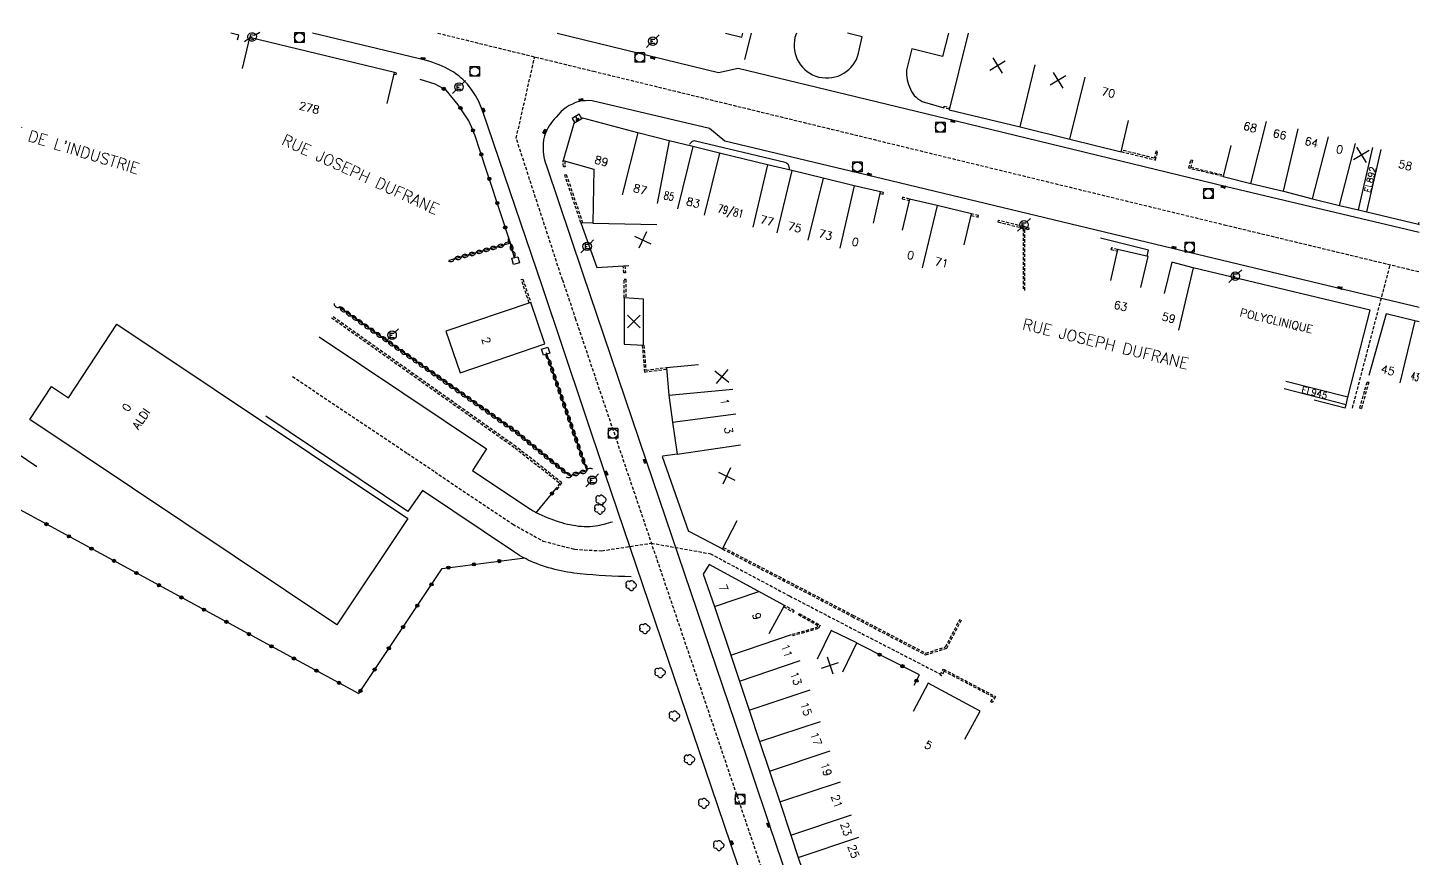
# Model space of a CAD drawing. Header units: millimetres. Extents: x 115000 to 116001, y 121000 to 122001.
# Drawn here: x 115782.7 to 116000.8, y 121871.1 to 122000.8 of the extents above; entities that cross this region are included whole.
import ezdxf
from ezdxf.enums import TextEntityAlignment as Align

# ---------------------------------------------------------------- set-up
doc = ezdxf.new("R2010")
doc.units = ezdxf.units.MM
doc.linetypes.add('DASHED', pattern=[0.75, 0.5, -0.25])
doc.layers.get('0').update_dxf_attribs({"linetype": 'CONTINUOUS'})
for name, color, linetype in [('W0001', 6, 'DASHED'), ('W0008', 7, 'CONTINUOUS'), ('W0100', 7, 'CONTINUOUS'), ('W0112', 1, 'DASHED'), ('W0300', 7, 'CONTINUOUS'), ('W0310', 3, 'CONTINUOUS'), ('W0322', 7, 'CONTINUOUS'), ('W0334', 7, 'CONTINUOUS'), ('W0400', 7, 'CONTINUOUS'), ('W0420', 7, 'CONTINUOUS'), ('W0471', 7, 'CONTINUOUS'), ('W0984', 7, 'CONTINUOUS'), ('W0989', 7, 'CONTINUOUS'), ('W0991', 7, 'CONTINUOUS'), ('W1102', 7, 'CONTINUOUS')]:
    doc.layers.add(name, color=color, linetype=linetype)
doc.styles.get("Standard").update_dxf_attribs({"font": 'romans.shx', "width": 0.85})

# ---------------------------------------------------------------- blocks, each defined once
blk = doc.blocks.new('T300')
for p, q in [((-0.8, 0.51), (-0.86, 0.34)), ((-0.86, 0.34), (-0.86, 0.17)), ((-0.86, 0.17), (-0.74, 0.06)), ((-0.69, 0.63), (-0.8, 0.51)), ((-0.8, -0.06), (-0.74, 0.06)), ((-0.74, 0.06), (-0.69, 0.11)), ((-0.57, 0.69), (-0.69, 0.63)), ((-0.46, 0.69), (-0.57, 0.69)), ((-0.29, 0.63), (-0.46, 0.69)), ((-0.29, 0.63), (-0.17, 0.74)), ((-0.23, 0.57), (-0.29, 0.63)), ((-0.17, 0.74), (-0.06, 0.8)), ((-0.06, 0.8), (0.06, 0.8)), ((0.06, 0.8), (0.23, 0.74)), ((0.23, 0.74), (0.34, 0.63)), ((0.34, 0.63), (0.4, 0.51)), ((0.46, 0.46), (0.34, 0.46)), ((0.4, 0.51), (0.4, 0.46)), ((0.57, 0.4), (0.46, 0.46)), ((0.57, 0.4), (0.69, 0.29)), ((0.69, 0.29), (0.74, 0.17)), ((0.74, 0.06), (0.69, -0.17)), ((0.74, 0.17), (0.74, 0.06)), ((-0.8, -0.17), (-0.8, -0.06)), ((-0.8, -0.23), (-0.8, -0.17)), ((-0.74, -0.34), (-0.8, -0.23)), ((-0.69, -0.4), (-0.74, -0.34)), ((-0.51, -0.46), (-0.69, -0.4)), ((-0.4, -0.46), (-0.51, -0.46)), ((-0.4, -0.46), (-0.34, -0.46)), ((-0.34, -0.46), (-0.34, -0.4)), ((-0.34, -0.51), (-0.34, -0.46)), ((-0.29, -0.63), (-0.34, -0.51)), ((-0.17, -0.74), (-0.29, -0.63)), ((-0.06, -0.8), (-0.17, -0.74)), ((0.06, -0.8), (-0.06, -0.8)), ((0.17, -0.74), (0.06, -0.8)), ((0.23, -0.69), (0.17, -0.74)), ((0.29, -0.46), (0.23, -0.46)), ((0.29, -0.63), (0.23, -0.69)), ((0.46, -0.4), (0.29, -0.46)), ((0.34, -0.51), (0.29, -0.63)), ((0.34, -0.51), (0.34, -0.46)), ((0.57, -0.34), (0.46, -0.4)), ((0.63, -0.29), (0.57, -0.34)), ((0.69, -0.17), (0.63, -0.29))]:
    blk.add_line(p, q)
blk = doc.blocks.new('T400')
for p, q in [((-0.15, 0.3), (0.15, 0.3)), ((-0.15, -0.25), (-0.15, 0.3)), ((-0.15, 0.15), (0.15, 0.15)), ((-0.15, 0), (0.15, 0)), ((0.15, 0.3), (0.15, -0.25)), ((-0.15, -0.15), (0.15, -0.15)), ((-0.15, -0.25), (-0.15, -0.3)), ((-0.15, -0.3), (0.15, -0.3)), ((0.15, -0.3), (0.15, -0.25))]:
    blk.add_line(p, q)
blk = doc.blocks.new('T420')
for p, q in [((0.75, 0.75), (-0.75, 0.75)), ((-0.75, 0.75), (-0.75, -0.75)), ((0.75, 0.75), (0.75, -0.75)), ((0.75, -0.75), (-0.75, -0.75))]:
    blk.add_line(p, q)
blk.add_ellipse((0, 0), major_axis=(-0.53, 0.53), ratio=1, start_param=3.926991, end_param=10.210176)
blk = doc.blocks.new('T471')
for p, q in [((-0.333334, 0.333334), (-0.333334, -0.333334)), ((-0.333334, 0.333334), (0.333334, 0.333334)), ((-0.333334, 0), (0, 0)), ((0.500001, 0.500001), (1.000002, 1.000002)), ((-0.500001, -0.500001), (-1.000002, -1.000002)), ((-0.333334, -0.333334), (0.333334, -0.333334))]:
    blk.add_line(p, q)
blk.add_ellipse((0, 0), major_axis=(0.471405, 0.471405), ratio=1, start_param=5.4977871438, end_param=11.780972451)
blk = doc.blocks.new('t112o')
at = {"color": 0, "linetype": 'Continuous'}
for p, q in [((-0.5, 0.5), (0.5, 0.5)), ((-0.5, -0.5), (-0.5, 0.5)), ((0.5, 0.5), (0.5, -0.5)), ((0.5, -0.5), (-0.5, -0.5))]:
    blk.add_line(p, q, dxfattribs=at)
blk = doc.blocks.new('t991o')
at = {"color": 0, "linetype": 'Continuous'}
for p, q in [((-1, 1), (1, -1)), ((-1, -1), (1, 1))]:
    blk.add_line(p, q, dxfattribs=at)
blk = doc.blocks.new('t322o')
at = {"color": 0, "linetype": 'Continuous'}
for radius in [0.25, 0.15]:
    blk.add_circle((0, 0), radius, dxfattribs=at)
blk = doc.blocks.new('t310o')
at = {"color": 0, "linetype": 'Continuous'}
for centre, start, end in [((-0.5, 0.38), 216.8699, 323.1304), ((0.5, -0.37), 36.8699, 143.1303)]:
    blk.add_arc(centre, 0.625, start, end, dxfattribs=at)

msp = doc.modelspace()

# ---------------------------------------------------------------- linework, layer by layer
at = {"layer": 'W0001'}
for points in [[(115846.67, 122000), (115870.99, 121994.05), (115969.56, 121970.05), (116000, 121962.71)], [(115866.16, 121961.45), (115858.94, 121983.56), (115861.82, 121996.29)], [(115989.59, 121941.4), (115995.49, 121963.8)], [(115866.16, 121961.45), (115868.16, 121955.44), (115877.55, 121927.65), (115899.52, 121862.79), (115910.9, 121829.17), (115919.15, 121806.08), (115923.1, 121795.22), (115926.97, 121787.76)], [(115823.97, 121946.34), (115841.94, 121934.3), (115846.25, 121931.41), (115858.4, 121923.24), (115863.13, 121920.61), (115868.08, 121919.32), (115872.31, 121919.09), (115880.05, 121920.29), (115889.27, 121918.63), (115901.63, 121912.04), (115912.92, 121906.15), (115925.23, 121899.8)]]:
    msp.add_lwpolyline(points, dxfattribs=at)
at = {"layer": 'W0008', "flags": 128}
for points in [[(115587.28, 121549.33), (115624.23, 121567.79), (115642.45, 121576.79), (115645.64, 121578.49), (115646.06, 121576.75, -0.001962), (115650.12, 121558.48, -0.003583), (115652.23, 121548.45, -0.000001), (115655.3, 121533.37, -0.000001), (115657, 121525, -0.000046), (115660.51, 121507.68, -0.002211), (115660.58, 121507.32, -0.422754), (115660.47, 121507.16, 0.208548), (115660.18, 121506.97, 0.09945), (115660.05, 121506.66, 0.093579), (115660.05, 121506.31), (115662.61, 121490.88)], [(115863.03, 121960.33), (115853.72, 121987.76, 0.0872), (115851.61, 121991.64, 0.089), (115848.79, 121994.13, 0.0552), (115844.94, 121995.71), (115844.94, 121995.71), (115827.11, 122000)], [(116000, 121957.09), (115987.1, 121960.21), (115960.18, 121966.63), (115960.18, 121966.63), (115913.54, 121977.83), (115891.55, 121983.14), (115889.12, 121985.11), (115889.12, 121985.11), (115870.8, 121989.44, 0.0591), (115868.74, 121989.32, 0.1526), (115865.16, 121986.88, 0.1121), (115863.34, 121983.93, 0.1491), (115863.65, 121979.25), (115869.29, 121962.56)], [(115784.02, 121932.22), (115777.67, 121936.47), (115775.43, 121933.12), (115722.53, 121961.91), (115724.49, 121965.32), (115714.95, 121969.01, 0.0172), (115711.18, 121970.33, 0.007019), (115708.57, 121971.09)], [(115869.29, 121962.56), (115879.22, 121933.13), (115893.13, 121892.15), (115898.48, 121876.29), (115904.52, 121858.49), (115909.33, 121844.29, 0.0013), (115914.52, 121828.96, 0.0046), (115919.66, 121814.46), (115925.94, 121797.24), (115926.06, 121796.93, 0.1453), (115927.39, 121795.2, 0.2585), (115930.18, 121795.47, 0.1046), (115931.35, 121796.79), (115932.58, 121798.73), (115937.59, 121806.67)], [(115888.63, 121709.99, 0.0693), (115890.35, 121711.1, 0.0544), (115891.33, 121712.37), (115893.76, 121717.99), (115905.62, 121745.62), (115917.72, 121773.94), (115920.94, 121781.5, 0.0826), (115922, 121785.46, 0.0608), (115921.62, 121789.47), (115916.49, 121803.6, -0.001), (115912.46, 121814.71, -0.0025), (115908.02, 121827.22, -0.0029), (115902.91, 121842.17), (115892.41, 121873.4), (115872.85, 121931.13), (115863.03, 121960.33)], [(115828.13, 121952.55), (115854.3, 121935.04), (115852.11, 121931.66), (115860.74, 121925.86, 0.0589), (115864.35, 121924.06, 0.046), (115867.81, 121923.09, 0.0785), (115871.33, 121922.99, 0.0369), (115874, 121923.64)], [(115876.88, 121915.03, -0.021), (115868.94, 121915.5, -0.0795), (115861.15, 121917.47, -0.0395), (115858.51, 121918.97), (115844.31, 121928.51), (115842.03, 121925.22), (115819.81, 121940.12)]]:
    msp.add_lwpolyline(points, format="xyb", dxfattribs=at)
msp.add_lwpolyline([(115865.34, 122000), (115890.56, 121993.86), (115893.61, 121994.54), (115927.67, 121986.28), (115969.89, 121976.05), (116000, 121968.88)], dxfattribs=at)
at = {"layer": 'W0100', "flags": 128}
for points in [[(115838.76, 121988.98), (115839.94, 121993.84), (115817.29, 121999.33), (115817.29, 121999.33), (115816.11, 121994.47)], [(115929.52, 122000), (115926.56, 121988.02), (115937.68, 121985.33), (115945.43, 121983.43), (115953.43, 121981.47), (115953.43, 121981.47), (115954.62, 121986.33)], [(115914.76, 121970.31), (115915.87, 121975.19), (115911.75, 121976.13), (115906.88, 121977.34), (115901.99, 121978.51), (115898.21, 121979.41), (115890.69, 121981.25), (115886.54, 121982.27), (115882.85, 121983.19), (115877.92, 121984.44), (115869.32, 121986.71), (115869.32, 121986.71), (115867.94, 121985.87), (115866.28, 121980.11), (115866.28, 121980.11), (115871.08, 121978.73), (115870.93, 121970.29), (115869.05, 121970.33), (115871.54, 121963.37), (115876.53, 121963.7)], [(115869.19, 121986.63), (115868.77, 121987.32), (115867.66, 121986.67), (115867.66, 121986.67), (115868.08, 121985.96)], [(115970.59, 121982.45), (115969.37, 121977.6), (115973.7, 121976.51), (115978.8, 121975.3), (115983.36, 121974.12), (115987.58, 121973.04), (115990.51, 121972.36), (115991.83, 121972.06), (115999.92, 121970.13), (115999.92, 121970.13), (116000, 121970.11)], [(115928.92, 121966.89), (115930.08, 121971.76), (115924.68, 121973.05), (115920.37, 121974.07), (115920.37, 121974.07), (115919.21, 121969.2)], [(115956.54, 121960.23), (115957.66, 121965.1), (115952.88, 121966.19), (115952.88, 121966.19), (115951.77, 121961.32)], [(115983.61, 121942.67), (115988.45, 121941.44), (115988.58, 121941.92), (115988.87, 121943.09), (115992.34, 121956.7), (115964.71, 121963.3), (115961.35, 121964.18), (115961.35, 121964.18), (115960.18, 121959.32)], [(116000, 121954.89), (115999.32, 121955.05), (115994.85, 121956.1), (115994.85, 121956.1), (115992.16, 121946.47)], [(115887.39, 121948.15), (115882.41, 121947.68), (115882.8, 121943.41), (115883.35, 121939.18), (115884.09, 121934.19), (115881.83, 121933.87), (115881.74, 121933.83), (115885.83, 121922.1), (115885.92, 121922.13), (115891.16, 121919.39), (115893.48, 121923.82)], [(115898.47, 121906.17), (115900.86, 121910.56), (115889.09, 121916.97), (115888.17, 121915.41), (115889.9, 121910.36), (115892.47, 121902.78), (115893.84, 121898.71), (115895.35, 121894.18), (115896.94, 121889.29), (115898.5, 121884.65), (115900.1, 121879.85), (115901.84, 121874.63), (115903, 121871.15), (115904.16, 121867.66)], [(115909.94, 121900.19), (115912.15, 121904.68), (115908.16, 121906.65), (115905.95, 121902.16)], [(115929.05, 121889.63), (115931.4, 121894.04), (115923.28, 121898.38), (115920.93, 121893.96)]]:
    msp.add_lwpolyline(points, dxfattribs=at)
at = {"layer": 'W0100'}
msp.add_lwpolyline([(115868.21, 121986.99), (115868.63, 121986.29), (115868.73, 121986.67), (115868.24, 121986.39), (115868.63, 121986.29)], dxfattribs=at)
at = {"layer": 'W0100', "flags": 128}
for points in [[(115850.16, 121946.93), (115863.41, 121951.42), (115861.21, 121957.91), (115847.95, 121953.42)], [(115875.79, 121958.62), (115875.8, 121951.4), (115878.81, 121951.22), (115878.8, 121958.44)], [(115788.97, 121943.01), (115796.55, 121954.51), (115841.98, 121924.11), (115830.89, 121907.54), (115782.93, 121939.59), (115786.33, 121944.75)]]:
    msp.add_lwpolyline(points, close=True, dxfattribs=at)
at = {"layer": 'W0112'}
for points in [[(115839.88, 121993.6), (115840.16, 121993.52), (115840.23, 121993.76), (115839.94, 121993.84)], [(115926.58, 121988.13), (115925.73, 121988.32), (115925.78, 121988.57), (115926.64, 121988.37)], [(115866.54, 121980.04), (115866.56, 121979.11), (115866.31, 121979.1), (115866.28, 121980.11)], [(115953.43, 121981.48), (115958.82, 121980.16), (115959.15, 121981.49), (115958.9, 121981.55), (115958.64, 121980.46), (115953.49, 121981.72)], [(115969.37, 121977.6), (115964.02, 121978.88), (115964.34, 121980.21), (115964.58, 121980.15), (115964.32, 121979.06), (115969.43, 121977.83)], [(115869.05, 121970.33), (115866.52, 121977.84), (115866.76, 121977.92), (115869.32, 121970.32)], [(115915.81, 121974.94), (115916.25, 121974.83), (115916.31, 121975.07), (115915.87, 121975.19)], [(115920.37, 121974.07), (115919.29, 121974.36), (115919.22, 121974.12), (115920.31, 121973.82)], [(115930.02, 121971.51), (115931.1, 121971.25), (115931.16, 121971.49), (115930.08, 121971.76)], [(115938.41, 121959.78), (115938.38, 121969.46), (115939.04, 121969.28), (115939.1, 121969.52), (115938.13, 121969.78), (115934.25, 121970.73), (115934.19, 121970.49), (115938.07, 121969.54), (115938.13, 121969.52), (115938.16, 121959.78)], [(115952.88, 121966.19), (115951.92, 121966.43), (115951.86, 121966.19), (115952.83, 121965.94)], [(115875.92, 121963.66), (115876, 121962.54), (115875.75, 121962.52), (115875.67, 121963.64)], [(115860.97, 121957.83), (115859.73, 121961.48), (115859.96, 121961.56), (115861.21, 121957.91)], [(115875.79, 121958.62), (115875.81, 121961.53), (115876.06, 121961.52), (115876.04, 121958.6)], [(115830.1, 121955.52), (115858.75, 121935.18), (115865.73, 121929.67), (115865.15, 121928.81), (115865.35, 121928.67), (115866.07, 121929.73), (115858.9, 121935.38), (115830.25, 121955.72)], [(115878.64, 121951.23), (115878.96, 121947.03), (115882.42, 121947.49)], [(115878.81, 121951.22), (115878.89, 121951.22), (115879.19, 121947.31), (115882.4, 121947.74), (115882.41, 121947.68)], [(115891.16, 121919.39), (115911.42, 121908.81), (115922.9, 121902.82), (115926.19, 121903.86), (115928.5, 121908.29)], [(115891.28, 121919.61), (115911.54, 121909.03), (115922.92, 121903.09), (115926.01, 121904.07), (115928.28, 121908.41)], [(115900.74, 121910.34), (115902.25, 121909.49), (115902.37, 121909.7), (115900.86, 121910.56)], [(115902.05, 121906.04), (115905.95, 121907.14), (115906.07, 121907.36), (115903.04, 121909.06), (115903.16, 121909.28), (115906.41, 121907.45), (115906.12, 121906.93), (115902.11, 121905.8)]]:
    msp.add_lwpolyline(points, dxfattribs=at)
for points in [[(115990.73, 121941.37), (115991.89, 121945.51), (115992.13, 121945.44), (115990.97, 121941.3)], [(115925.17, 121899.69), (115925.68, 121900.59), (115933.82, 121896.31), (115933.29, 121895.38), (115933.07, 121895.5), (115933.48, 121896.21), (115925.78, 121900.26), (115925.39, 121899.56)]]:
    msp.add_lwpolyline(points, close=True, dxfattribs=at)
at = {"layer": 'W0310', "flags": 128}
msp.add_lwpolyline([(115858.69, 121964.82), (115858.02, 121967.19), (115858.02, 121967.19), (115848.4, 121964.45)], dxfattribs=at)
at = {"layer": 'W0310'}
msp.add_lwpolyline([(115863.61, 121950.09), (115869.97, 121931.57), (115867.26, 121930.82), (115858.83, 121937.74), (115831.23, 121957.2)], dxfattribs=at)
at = {"layer": 'W0322', "flags": 128}
for points in [[(115815.41, 121998.97), (115815.58, 121999.7), (115814.34, 122000)], [(115716.79, 121968.49), (115711.53, 121963.39), (115749.2, 121942.99), (115823.65, 121902.55), (115834.33, 121896.79), (115847.36, 121916.34), (115860.26, 121917.99)], [(115861.98, 121924.95), (115865.16, 121928.8)], [(115921.12, 121898.09), (115921.94, 121899.69), (115912.14, 121904.66)]]:
    msp.add_lwpolyline(points, dxfattribs=at)
msp.add_lwpolyline([(115858.02, 121967.19), (115853.01, 121982.51, 0.0426), (115851.51, 121986.27, 0.0541), (115847.97, 121991.09), (115846.3, 121992.04), (115843.92, 121992.74), (115843.92, 121992.74)], format="xyb", dxfattribs=at)
at = {"layer": 'W0334', "flags": 128}
for points in [[(115891.64, 122000), (115894.18, 121999.37), (115894.33, 122000, -0.0935)], [(115902.7, 122000), (115902.49, 121999.34, 0.9987), (115912.43, 121996.87), (115912.98, 121999.44), (115910.68, 122000)], [(115926.46, 122000), (115925.56, 121996.35), (115920.74, 121997.57), (115919.99, 121994.61, 0.1618), (115920.39, 121991.61, 0.2202), (115922.38, 121989.32), (115925.73, 121988.32), (115925.73, 121988.32)], [(115901.62, 121978.72, 0.1292), (115901.47, 121979.4, 0.1833), (115900.93, 121979.76), (115886.94, 121983.14, 0.2264), (115886.3, 121982.95, 0.0711), (115886, 121982.58), (115886, 121982.58)]]:
    msp.add_lwpolyline(points, format="xyb", dxfattribs=at)
for points in [[(115895.64, 122000), (115894.62, 121995.88), (115894.62, 121995.88)], [(115957.51, 121965.14), (115957.72, 121966.06), (115950.23, 121967.94), (115950.23, 121967.94)]]:
    msp.add_lwpolyline(points, dxfattribs=at)
at = {"layer": 'W1102'}
for p, q in [((115937.68, 121985.33), (115940.03, 121995.04)), ((115945.43, 121983.43), (115947.81, 121993.14)), ((115973.7, 121976.51), (115976.14, 121986.21)), ((115877.92, 121984.44), (115875.47, 121974.75)), ((115978.8, 121975.3), (115981.11, 121985.03)), ((115882.85, 121983.19), (115880.95, 121973.37)), ((115886.54, 121982.27), (115884.16, 121972.56)), ((115983.36, 121974.12), (115985.86, 121983.8)), ((115987.58, 121973.04), (115990.06, 121982.73)), ((115990.51, 121972.36), (115992.78, 121982.1)), ((115890.69, 121981.25), (115888.31, 121971.54)), ((115991.83, 121972.06), (115994.07, 121981.8)), ((115898.21, 121979.41), (115895.89, 121969.69)), ((115901.99, 121978.51), (115899.65, 121968.79)), ((115906.88, 121977.34), (115904.48, 121967.63)), ((115911.75, 121976.13), (115909.52, 121966.38)), ((115924.68, 121973.05), (115922.36, 121963.32)), ((115870.93, 121970.29), (115880.93, 121970.11)), ((115999.92, 121970.13), (116000, 121970.45)), ((115964.71, 121963.3), (115962.39, 121953.58)), ((115999.32, 121955.05), (115996.97, 121945.33)), ((115988.87, 121943.09), (115979.18, 121945.55)), ((115882.8, 121943.41), (115892.76, 121944.33)), ((115988.58, 121941.92), (115978.89, 121944.39)), ((115883.35, 121939.18), (115893.27, 121940.47)), ((115884.09, 121934.19), (115893.98, 121935.65)), ((115889.9, 121910.36), (115896.85, 121912.74)), ((115892.47, 121902.78), (115901.94, 121905.99)), ((115893.84, 121898.71), (115903.31, 121901.92)), ((115895.35, 121894.18), (115904.84, 121897.34)), ((115896.94, 121889.29), (115906.45, 121892.39)), ((115898.5, 121884.65), (115907.98, 121887.84)), ((115900.1, 121879.85), (115909.59, 121883)), ((115901.84, 121874.63), (115911.32, 121877.8)), ((115903, 121871.15), (115912.49, 121874.32))]:
    msp.add_line(p, q, dxfattribs=at)

# ---------------------------------------------------------------- block references
at = {"layer": 'W0112'}
for p, rotation in [((115858.85, 121964.45), 14.56848368837799), ((115863.54, 121950.28), 18.59246304406039)]:
    msp.add_blockref('t112o', p, dxfattribs=dict(at, rotation=rotation))
at = {"layer": 'W0300'}
for p in [(115872.21, 121927.01), (115872.04, 121925.58), (115876.94, 121913.64), (115879.07, 121906.9), (115881.45, 121900.02), (115883.69, 121893.25), (115886.04, 121886.43), (115888.28, 121879.6), (115890.62, 121873.01)]:
    msp.add_blockref('T300', p, dxfattribs=at)
at = {"layer": 'W0310'}
for p, rotation in [((115854.83, 121966.28), 195.8818729837794), ((115855.94, 121966.6), 195.8818729837794), ((115857.06, 121966.92), 195.8818729837794), ((115858.06, 121967.04), 105.8818729837861), ((115858.38, 121965.93), 105.8818729837861), ((115849.28, 121964.7), 195.8818729837794), ((115850.39, 121965.02), 195.8818729837794), ((115851.5, 121965.34), 195.8818729837794), ((115852.61, 121965.65), 195.8818729837794), ((115853.72, 121965.97), 195.8818729837794), ((115831.3, 121957.15), 144.808385096654), ((115832.24, 121956.49), 144.808385096654), ((115833.18, 121955.82), 144.808385096654), ((115834.13, 121955.16), 144.808385096654), ((115835.07, 121954.49), 144.808385096654), ((115836.02, 121953.83), 144.808385096654), ((115836.96, 121953.16), 144.808385096654), ((115837.9, 121952.49), 144.808385096654), ((115838.85, 121951.83), 144.808385096654), ((115839.79, 121951.16), 144.808385096654), ((115840.74, 121950.5), 144.808385096654), ((115841.68, 121949.83), 144.808385096654), ((115842.62, 121949.17), 144.808385096654), ((115843.57, 121948.5), 144.808385096654), ((115863.99, 121949), 288.9519329579957), ((115844.51, 121947.84), 144.808385096654), ((115845.46, 121947.17), 144.808385096654), ((115846.4, 121946.5), 144.808385096654), ((115864.36, 121947.91), 288.9519329579957), ((115864.74, 121946.81), 288.9519329579957), ((115847.34, 121945.84), 144.808385096654), ((115848.29, 121945.17), 144.808385096654), ((115849.23, 121944.51), 144.808385096654), ((115865.11, 121945.72), 288.9519329579957), ((115865.49, 121944.63), 288.9519329579957), ((115850.17, 121943.84), 144.808385096654), ((115851.12, 121943.18), 144.808385096654), ((115852.06, 121942.51), 144.808385096654), ((115853.01, 121941.84), 144.808385096654), ((115865.86, 121943.54), 288.9519329579957), ((115866.24, 121942.44), 288.9519329579957), ((115853.95, 121941.18), 144.808385096654), ((115854.89, 121940.51), 144.808385096654), ((115855.84, 121939.85), 144.808385096654), ((115866.61, 121941.35), 288.9519329579957), ((115866.99, 121940.26), 288.9519329579957), ((115856.78, 121939.18), 144.808385096654), ((115857.73, 121938.52), 144.808385096654), ((115858.67, 121937.85), 144.808385096654), ((115867.36, 121939.17), 288.9519329579957), ((115867.74, 121938.07), 288.9519329579957), ((115859.57, 121937.13), 140.616436306123), ((115860.46, 121936.4), 140.616436306123), ((115861.36, 121935.66), 140.616436306123), ((115868.11, 121936.98), 288.9519329579957), ((115868.49, 121935.89), 288.9519329579957), ((115862.25, 121934.93), 140.616436306123), ((115863.14, 121934.2), 140.616436306123), ((115864.03, 121933.46), 140.616436306123), ((115868.86, 121934.8), 288.9519329579957), ((115869.24, 121933.7), 288.9519329579957), ((115864.93, 121932.73), 140.616436306123), ((115865.82, 121932), 140.616436306123), ((115866.71, 121931.27), 140.616436306123), ((115868.8, 121931.25), 195.5047610609819), ((115869.92, 121931.56), 195.5047610609819), ((115869.61, 121932.61), 288.9519329579957), ((115867.69, 121930.94), 195.5047610609819)]:
    msp.add_blockref('t310o', p, dxfattribs=dict(at, rotation=rotation))
at = {"layer": 'W0322'}
for p, rotation in [((115847.62, 121991.29), 150.4609580597538), ((115850.22, 121988.29), 124.9932425243441), ((115852.18, 121984.81), 112.8481293111031), ((115853.49, 121981.04), 108.097168253896), ((115854.73, 121977.24), 108.097168253896), ((115855.98, 121973.43), 108.097168253896), ((115857.22, 121969.63), 108.097168253896), ((115864.53, 121928.04), 50.47226008106845), ((115785.54, 121923.25), 331.4921602862583), ((115789.06, 121921.34), 331.4921602862583), ((115792.57, 121919.43), 331.4921602862583), ((115796.09, 121917.52), 331.4921602862583), ((115848.36, 121916.46), 7.32165430245402), ((115852.32, 121916.97), 7.32165430245402), ((115856.29, 121917.48), 7.32165430245402), ((115799.6, 121915.61), 331.4921602862583), ((115803.12, 121913.71), 331.4921602862583), ((115806.63, 121911.8), 331.4921602862583), ((115845.7, 121913.84), 56.31757540126716), ((115810.15, 121909.89), 331.4921602862583), ((115843.48, 121910.51), 56.31757540126716), ((115813.66, 121907.98), 331.4921602862583), ((115817.18, 121906.07), 331.4921602862583), ((115841.26, 121907.18), 56.31757540126716), ((115820.69, 121904.16), 331.4921602862583), ((115839.05, 121903.85), 56.31757540126716), ((115824.21, 121902.25), 331.6307709731338), ((115915.71, 121902.85), 153.1071096129669), ((115919.28, 121901.04), 153.1071096129669), ((115827.73, 121900.35), 331.6307709731338), ((115836.83, 121900.53), 56.31757540126716), ((115921.47, 121898.78), 63.10710961300383), ((115831.25, 121898.45), 331.6307709731338), ((115834.61, 121897.2), 56.31757540126716)]:
    msp.add_blockref('t322o', p, dxfattribs=dict(at, rotation=rotation))
at = {"layer": 'W0400'}
for p, rotation in [((115844.38, 121996.01), 79.93326978530698), ((115880.3, 121996.16), 76.67909287739715), ((115869.03, 121989.57), 282.9480987048427), ((115853.79, 121987.98), 18.14711455324835), ((115927.14, 121986.24), 256.829668251776), ((115863.38, 121984.62), 150.8940557602911), ((115914.11, 121977.9), 70.0532367570901), ((115969.41, 121975.99), 76.02133041970482), ((115961.7, 121966.47), 76.1785286876205), ((115987.63, 121960.2), 76.60025841337006), ((115879.06, 121933.1), 18.77573530073884), ((115872.99, 121931.19), 198.6207530998202), ((115898.35, 121876.21), 18.76595854683558), ((115892.6, 121873.45), 18.7659585465594)]:
    msp.add_blockref('T400', p, dxfattribs=dict(at, rotation=rotation))
at = {"layer": 'W0420'}
for p in [(115825.07, 121999.3), (115878.24, 121996.19), (115852.45, 121994), (115925.18, 121985.27), (115912.23, 121979.09), (115967.05, 121974.91), (115964.12, 121966.53), (115874.06, 121937.43), (115893.9, 121880.26)]:
    msp.add_blockref('T420', p, dxfattribs=at)
at = {"layer": 'W0471', "rotation": 347.0106873031401}
msp.add_blockref('T471', (115817.68, 121999.41), dxfattribs=at)
at = {"layer": 'W0471'}
for p in [(115880.28, 121998.75), (115850, 121991.58), (115938.27, 121970.04), (115870.03, 121966.67), (115971.28, 121962.02), (115839.54, 121952.78), (115870.81, 121930.11)]:
    msp.add_blockref('T471', p, dxfattribs=at)
at = {"layer": 'W0991'}
for p, rotation in [((115934.12, 121994.93), 346.379804845662), ((115943.58, 121992.63), 346.2408078820958), ((115990.97, 121980.98), 346.9238924054691), ((115878.69, 121967.68), 289.6639950267067), ((115877.3, 121954.92), 0.1309273390573562), ((115891.07, 121946.33), 275.2860727121009), ((115891.81, 121930.76), 289.2181476370523), ((115907.95, 121901.18), 333.7732616217234)]:
    msp.add_blockref('t991o', p, dxfattribs=dict(at, rotation=rotation))

# ---------------------------------------------------------------- texts
at = {"layer": 'W0984'}
for s, height, rotation, p in [('EL892', 1, 77.0379, (115992.35, 121977.11)), ('POLYCLINIQUE', 1.25, 346.5614, (115977.69, 121954.97)), ('EL945', 1, 345.7233, (115983.66, 121943.81)), ('ALDI', 1.25, 56.628, (115800.34, 121939.71))]:
    msp.add_text(s, height=height, rotation=rotation, dxfattribs=at).set_placement(p, align=Align.MIDDLE)
at = {"layer": 'W0989'}
for s, rotation, p in [("RUE DE L'INDUSTRIE", 342.9278, (115788.59, 121982.25)), ('RUE JOSEPH DUFRANE', 335.3483, (115834.6, 121977.92)), ('RUE JOSEPH DUFRANE', 346.317, (115951.04, 121951.44))]:
    msp.add_text(s, height=1.75, rotation=rotation, dxfattribs=at).set_placement(p, align=Align.MIDDLE)
at = {"layer": 'W0991'}
for s, rotation, p in [('70', 346.2763, (115951.45, 121990.71)), ('278', 346.3762, (115826.61, 121988.33)), ('68', 345.9053, (115973.61, 121985.3)), ('66', 346.6389, (115978.22, 121984.17)), ('64', 345.5236, (115983.21, 121982.94)), ('0', 345.6644, (115987.58, 121981.82)), ('89', 345.2961, (115872.27, 121980)), ('58', 346.598, (115997.85, 121979.36)), ('87', 345.7906, (115878.3, 121975.58)), ('83', 346.2153, (115886.59, 121973.51)), ('77', 346.5403, (115898.12, 121970.69)), ('75', 346.4922, (115902.45, 121969.66)), ('73', 346.1227, (115907.27, 121968.48)), ('0', 347.1163, (115911.91, 121967.37)), ('0', 346.7141, (115920.57, 121965.29)), ('71', 346.5328, (115925.4, 121964.14)), ('63', 347.1114, (115953.37, 121957.36)), ('59', 345.4295, (115960.89, 121955.51)), ('2', 288.7531, (115854.26, 121951.93)), ('45', 346.735, (115995.13, 121947.3)), ('1', 277.4218, (115891.51, 121942.39)), ('0', 56.2424, (115798.07, 121941.49)), ('3', 278.4007, (115892.13, 121937.92)), ('7', 288.8664, (115891.34, 121913.27)), ('9', 288.7171, (115896.53, 121908.86)), ('11', 288.6764, (115901.21, 121903.47)), ('13', 288.3742, (115902.66, 121899.13)), ('15', 288.0675, (115904.23, 121894.37)), ('17', 288.5799, (115905.78, 121889.68)), ('5', 331.9274, (115923.34, 121888.71)), ('19', 288.3655, (115907.37, 121884.93)), ('21', 288.4639, (115909.03, 121879.93)), ('23', 288.4675, (115910.48, 121875.58)), ('25', 288.4078, (115911.65, 121872.09))]:
    msp.add_text(s, height=1.25, rotation=rotation, dxfattribs=at).set_placement(p, align=Align.MIDDLE)
for s, rotation, width, p in [('85', 349.0405, 0.75, (115882.81, 121974.54)), ('79/81', 346.2385, 0.75, (115892.43, 121972.08)), ('43', 346.3869, 0.5, (115999.36, 121946.3))]:
    msp.add_text(s, height=1.25, rotation=rotation, dxfattribs=dict(at, width=width)).set_placement(p, align=Align.MIDDLE)

doc.saveas('drawing.dxf')
